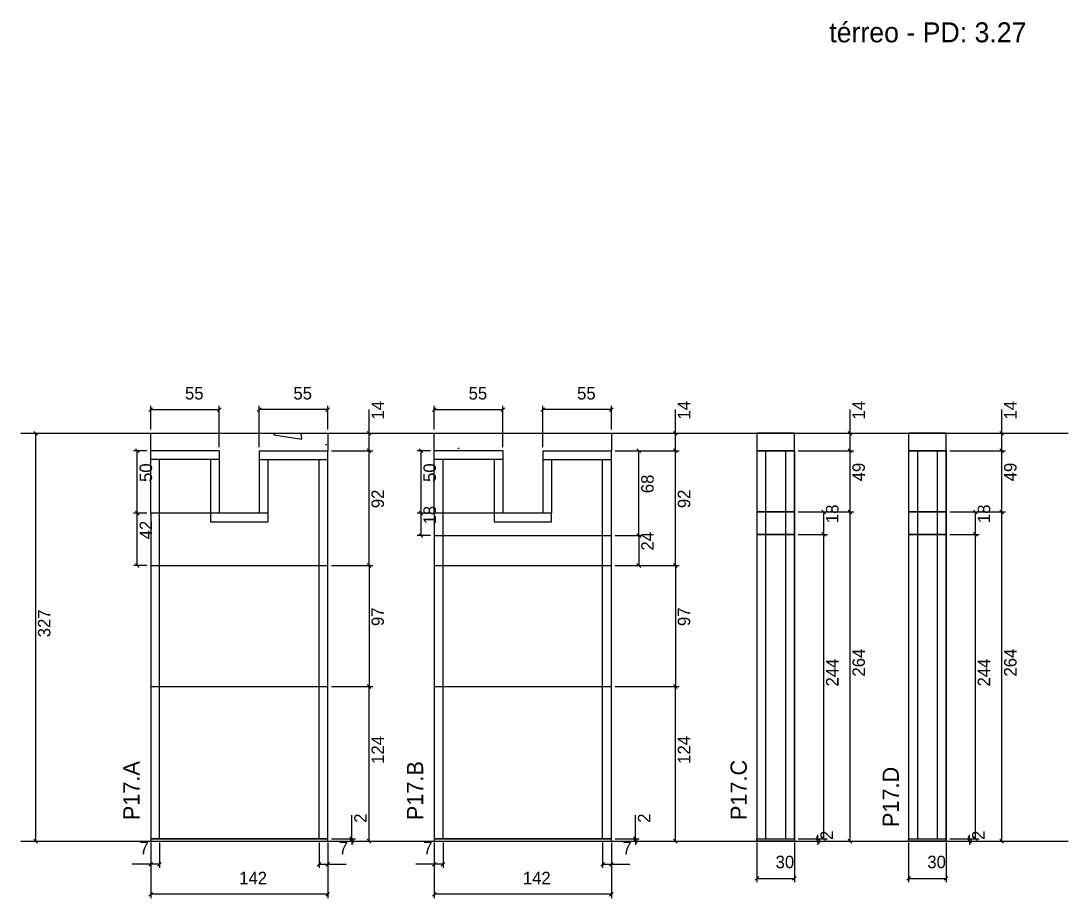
# Model space of a CAD drawing. Header units: metres. Extents: x 17708 to 19042, y 3931 to 4648.
# Drawn here: x 18202 to 19042, y 3931 to 4634 of the extents above; entities that cross this region are included whole.
import ezdxf

# ---------------------------------------------------------------- set-up
doc = ezdxf.new("R2010")
doc.units = ezdxf.units.M
for name, color, linetype in [('COTA', 7, 'Continuous'), ('NOMENCLATURA', 7, 'Continuous'), ('Nível', 7, 'Continuous'), ('Painéis', 7, 'Continuous'), ('SARR_2.2x7', 7, 'Continuous'), ('Texto Seção', 7, 'Continuous')]:
    doc.layers.add(name, color=color, linetype=linetype)

msp = doc.modelspace()

# ---------------------------------------------------------------- hatches: boundary and pattern name
at = {"layer": 'COTA'}
h = msp.add_hatch(dxfattribs=at)
h.set_pattern_fill('AR-CONC')
h.paths.add_polyline_path([(18306.19, 4289.86), (18361.19, 4289.86), (18361.19, 4239.86), (18393.19, 4239.86), (18393.19, 4289.86), (18448.19, 4289.86), (18448.19, 4303.86), (18306.19, 4303.86), (18306.19, 4289.86)])
h = msp.add_hatch(dxfattribs=at)
h.set_pattern_fill('AR-CONC')
h.paths.add_polyline_path([(18533.69, 4289.86), (18588.69, 4289.86), (18588.69, 4239.86), (18620.69, 4239.86), (18620.69, 4289.86), (18675.69, 4289.86), (18675.69, 4303.86), (18533.69, 4303.86), (18533.69, 4289.86)])
h = msp.add_hatch(dxfattribs=at)
h.set_pattern_fill('AR-CONC')
h.paths.add_polyline_path([(18792.43, 4289.86), (18822.43, 4289.86), (18822.43, 4303.86), (18792.43, 4303.86), (18792.43, 4289.86)])
h = msp.add_hatch(dxfattribs=at)
h.set_pattern_fill('AR-CONC')
h.paths.add_polyline_path([(18914.08, 4289.86), (18944.08, 4289.86), (18944.08, 4303.86), (18914.08, 4303.86), (18914.08, 4289.86)])

# ---------------------------------------------------------------- linework, layer by layer
at = {"layer": 'COTA', "color": 4, "lineweight": 25}
for p, q in [((18306.19, 4306.86), (18306.19, 4325.85)), ((18361.19, 4292.86), (18361.19, 4325.85)), ((18393.19, 4292.86), (18393.19, 4325.85)), ((18448.19, 4306.86), (18448.19, 4325.85)), ((18533.69, 4306.86), (18533.69, 4325.85)), ((18588.69, 4292.86), (18588.69, 4325.85)), ((18620.69, 4292.86), (18620.69, 4325.85)), ((18675.69, 4306.86), (18675.69, 4325.85)), ((18306.19, 4322.85), (18361.19, 4322.85)), ((18448.19, 4322.85), (18393.19, 4322.85)), ((18481.37, 4303.86), (18481.37, 4322.98)), ((18533.69, 4322.85), (18588.69, 4322.85)), ((18675.69, 4322.85), (18620.69, 4322.85)), ((18727.01, 4303.86), (18727.01, 4322.98)), ((18867.12, 4303.86), (18867.12, 4322.98)), ((18988.77, 4303.86), (18988.77, 4322.98)), ((18205.13, 4303.86), (18216.98, 4303.86)), ((18213.98, 3976.86), (18213.98, 4303.86)), ((18451.19, 4303.86), (18484.37, 4303.86)), ((18481.37, 4289.86), (18481.37, 4303.86)), ((18678.69, 4303.86), (18730.01, 4303.86)), ((18727.01, 4289.86), (18727.01, 4303.86)), ((18825.43, 4303.86), (18870.12, 4303.86)), ((18867.12, 4289.86), (18867.12, 4303.86)), ((18947.08, 4303.86), (18991.77, 4303.86)), ((18988.77, 4289.86), (18988.77, 4303.86)), ((18303.19, 4289.86), (18292.41, 4289.86)), ((18295.41, 4239.86), (18295.41, 4289.86)), ((18451.19, 4289.86), (18484.37, 4289.86)), ((18451.19, 4289.86), (18484.37, 4289.86)), ((18481.37, 4197.86), (18481.37, 4289.86)), ((18530.69, 4289.86), (18520.05, 4289.86)), ((18523.05, 4239.86), (18523.05, 4289.86)), ((18678.69, 4289.86), (18730.01, 4289.86)), ((18678.69, 4289.86), (18730.01, 4289.86)), ((18678.69, 4289.86), (18700.72, 4289.86)), ((18697.72, 4221.86), (18697.72, 4289.86)), ((18727.01, 4197.86), (18727.01, 4289.86)), ((18825.43, 4289.86), (18870.12, 4289.86)), ((18825.43, 4289.86), (18870.12, 4289.86)), ((18867.12, 4240.86), (18867.12, 4289.86)), ((18947.08, 4289.86), (18991.77, 4289.86)), ((18947.08, 4289.86), (18991.77, 4289.86)), ((18988.77, 4240.86), (18988.77, 4289.86)), ((18303.19, 4239.86), (18292.41, 4239.86)), ((18303.19, 4239.86), (18292.41, 4239.86)), ((18295.41, 4197.86), (18295.41, 4239.86)), ((18530.69, 4239.86), (18520.05, 4239.86)), ((18530.69, 4239.86), (18520.05, 4239.86)), ((18523.05, 4221.86), (18523.05, 4239.86)), ((18825.43, 4240.86), (18870.12, 4240.86)), ((18825.43, 4240.86), (18848.93, 4240.86)), ((18825.43, 4240.86), (18870.12, 4240.86)), ((18845.93, 4240.86), (18845.93, 4222.86)), ((18867.12, 3976.86), (18867.12, 4240.86)), ((18947.08, 4240.86), (18991.77, 4240.86)), ((18947.08, 4240.86), (18970.57, 4240.86)), ((18947.08, 4240.86), (18991.77, 4240.86)), ((18967.57, 4240.86), (18967.57, 4222.86)), ((18988.77, 3976.86), (18988.77, 4240.86)), ((18530.69, 4221.86), (18520.05, 4221.86)), ((18678.69, 4221.86), (18700.72, 4221.86)), ((18678.69, 4221.86), (18700.72, 4221.86)), ((18697.72, 4221.86), (18697.72, 4197.86)), ((18825.43, 4222.86), (18848.93, 4222.86)), ((18825.43, 4222.86), (18848.93, 4222.86)), ((18845.93, 4222.86), (18845.93, 3978.86)), ((18947.08, 4222.86), (18970.57, 4222.86)), ((18947.08, 4222.86), (18970.57, 4222.86)), ((18967.57, 4222.86), (18967.57, 3978.86)), ((18303.19, 4197.86), (18292.41, 4197.86)), ((18451.19, 4197.86), (18484.37, 4197.86)), ((18451.19, 4197.86), (18484.37, 4197.86)), ((18481.37, 4197.86), (18481.37, 4100.86)), ((18678.69, 4197.86), (18730.01, 4197.86)), ((18678.69, 4197.86), (18730.01, 4197.86)), ((18678.69, 4197.86), (18700.72, 4197.86)), ((18727.01, 4197.86), (18727.01, 4100.86)), ((18451.19, 4100.86), (18484.37, 4100.86)), ((18451.19, 4100.86), (18484.37, 4100.86)), ((18481.37, 3976.86), (18481.37, 4100.86)), ((18678.69, 4100.86), (18730.01, 4100.86)), ((18678.69, 4100.86), (18730.01, 4100.86)), ((18727.01, 3976.86), (18727.01, 4100.86)), ((18467.45, 3978.86), (18467.45, 3997.66)), ((18694.95, 3978.86), (18694.95, 3997.66)), ((18841.34, 3978.86), (18841.34, 3981.86)), ((18962.98, 3978.86), (18962.98, 3981.86)), ((18205.13, 3976.86), (18216.98, 3976.86)), ((18306.19, 3975.86), (18306.19, 3931.25)), ((18306.19, 3973.86), (18306.19, 3955.35)), ((18313.19, 3975.86), (18313.19, 3955.35)), ((18441.19, 3975.86), (18441.19, 3955.35)), ((18448.19, 3975.86), (18448.19, 3931.25)), ((18448.19, 3973.86), (18448.19, 3955.35)), ((18451.19, 3978.86), (18470.45, 3978.86)), ((18451.19, 3976.86), (18470.45, 3976.86)), ((18451.19, 3976.86), (18484.37, 3976.86)), ((18467.45, 3976.86), (18467.45, 3978.86)), ((18467.45, 3976.86), (18467.45, 3973.86)), ((18533.69, 3975.86), (18533.69, 3931.25)), ((18533.69, 3973.86), (18533.69, 3955.35)), ((18540.69, 3975.86), (18540.69, 3955.35)), ((18668.69, 3975.86), (18668.69, 3955.35)), ((18675.69, 3975.86), (18675.69, 3931.25)), ((18675.69, 3973.86), (18675.69, 3955.35)), ((18678.69, 3978.86), (18697.95, 3978.86)), ((18678.69, 3976.86), (18697.95, 3976.86)), ((18678.69, 3976.86), (18730.01, 3976.86)), ((18694.95, 3976.86), (18694.95, 3978.86)), ((18694.95, 3976.86), (18694.95, 3973.86)), ((18792.43, 3975.86), (18792.43, 3943.97)), ((18822.43, 3975.86), (18822.43, 3943.97)), ((18825.43, 3978.86), (18844.34, 3978.86)), ((18825.43, 3978.86), (18848.93, 3978.86)), ((18825.43, 3976.86), (18844.34, 3976.86)), ((18825.43, 3976.86), (18870.12, 3976.86)), ((18841.34, 3976.86), (18841.34, 3978.86)), ((18841.34, 3976.86), (18841.34, 3973.86)), ((18914.08, 3975.86), (18914.08, 3943.97)), ((18944.08, 3975.86), (18944.08, 3943.97)), ((18947.08, 3978.86), (18965.98, 3978.86)), ((18947.08, 3978.86), (18970.57, 3978.86)), ((18947.08, 3976.86), (18965.98, 3976.86)), ((18947.08, 3976.86), (18991.77, 3976.86)), ((18962.98, 3976.86), (18962.98, 3978.86)), ((18962.98, 3976.86), (18962.98, 3973.86)), ((18306.19, 3958.35), (18291.46, 3958.35)), ((18313.19, 3958.35), (18306.19, 3958.35)), ((18441.19, 3958.35), (18448.19, 3958.35)), ((18448.19, 3958.35), (18462.92, 3958.35)), ((18533.69, 3958.35), (18518.96, 3958.35)), ((18540.69, 3958.35), (18533.69, 3958.35)), ((18668.69, 3958.35), (18675.69, 3958.35)), ((18675.69, 3958.35), (18690.43, 3958.35)), ((18792.43, 3946.97), (18822.43, 3946.97)), ((18914.08, 3946.97), (18944.08, 3946.97)), ((18448.19, 3934.25), (18306.19, 3934.25)), ((18675.69, 3934.25), (18533.69, 3934.25))]:
    msp.add_line(p, q, dxfattribs=at)
at = {"layer": 'COTA', "color": 0, "lineweight": 25}
for p, q in [((18307.69, 4324.35), (18304.69, 4321.35)), ((18359.69, 4321.35), (18362.69, 4324.35)), ((18394.69, 4324.35), (18391.69, 4321.35)), ((18446.69, 4321.35), (18449.69, 4324.35)), ((18535.19, 4324.35), (18532.19, 4321.35)), ((18587.19, 4321.35), (18590.19, 4324.35)), ((18622.19, 4324.35), (18619.19, 4321.35)), ((18674.19, 4321.35), (18677.19, 4324.35)), ((18215.48, 4302.36), (18212.48, 4305.36)), ((18482.87, 4302.36), (18479.87, 4305.36)), ((18728.51, 4302.36), (18725.51, 4305.36)), ((18868.62, 4302.36), (18865.62, 4305.36)), ((18990.27, 4302.36), (18987.27, 4305.36)), ((18296.91, 4288.36), (18293.91, 4291.36)), ((18482.87, 4288.36), (18479.87, 4291.36)), ((18479.87, 4291.36), (18482.87, 4288.36)), ((18524.55, 4288.36), (18521.55, 4291.36)), ((18699.22, 4288.36), (18696.22, 4291.36)), ((18728.51, 4288.36), (18725.51, 4291.36)), ((18725.51, 4291.36), (18728.51, 4288.36)), ((18865.62, 4291.36), (18868.62, 4288.36)), ((18868.62, 4288.36), (18865.62, 4291.36)), ((18987.27, 4291.36), (18990.27, 4288.36)), ((18990.27, 4288.36), (18987.27, 4291.36)), ((18296.91, 4238.36), (18293.91, 4241.36)), ((18293.91, 4241.36), (18296.91, 4238.36)), ((18524.55, 4238.36), (18521.55, 4241.36)), ((18521.55, 4241.36), (18524.55, 4238.36)), ((18847.43, 4239.36), (18844.43, 4242.36)), ((18868.62, 4239.36), (18865.62, 4242.36)), ((18865.62, 4242.36), (18868.62, 4239.36)), ((18969.07, 4239.36), (18966.07, 4242.36)), ((18990.27, 4239.36), (18987.27, 4242.36)), ((18987.27, 4242.36), (18990.27, 4239.36)), ((18521.55, 4223.36), (18524.55, 4220.36)), ((18696.22, 4223.36), (18699.22, 4220.36)), ((18699.22, 4220.36), (18696.22, 4223.36)), ((18844.43, 4224.36), (18847.43, 4221.36)), ((18847.43, 4221.36), (18844.43, 4224.36)), ((18966.07, 4224.36), (18969.07, 4221.36)), ((18969.07, 4221.36), (18966.07, 4224.36)), ((18293.91, 4199.36), (18296.91, 4196.36)), ((18479.87, 4199.36), (18482.87, 4196.36)), ((18482.87, 4196.36), (18479.87, 4199.36)), ((18696.22, 4199.36), (18699.22, 4196.36)), ((18725.51, 4199.36), (18728.51, 4196.36)), ((18728.51, 4196.36), (18725.51, 4199.36)), ((18482.87, 4099.36), (18479.87, 4102.36)), ((18479.87, 4102.36), (18482.87, 4099.36)), ((18728.51, 4099.36), (18725.51, 4102.36)), ((18725.51, 4102.36), (18728.51, 4099.36)), ((18212.48, 3978.36), (18215.48, 3975.36)), ((18465.95, 3980.36), (18468.95, 3977.36)), ((18468.95, 3975.36), (18465.95, 3978.36)), ((18479.87, 3978.36), (18482.87, 3975.36)), ((18693.45, 3980.36), (18696.45, 3977.36)), ((18696.45, 3975.36), (18693.45, 3978.36)), ((18725.51, 3978.36), (18728.51, 3975.36)), ((18839.84, 3980.36), (18842.84, 3977.36)), ((18842.84, 3975.36), (18839.84, 3978.36)), ((18844.43, 3980.36), (18847.43, 3977.36)), ((18865.62, 3978.36), (18868.62, 3975.36)), ((18961.48, 3980.36), (18964.48, 3977.36)), ((18964.48, 3975.36), (18961.48, 3978.36)), ((18966.07, 3980.36), (18969.07, 3977.36)), ((18987.27, 3978.36), (18990.27, 3975.36)), ((18307.69, 3959.85), (18304.69, 3956.85)), ((18311.69, 3956.85), (18314.69, 3959.85)), ((18442.69, 3959.85), (18439.69, 3956.85)), ((18446.69, 3956.85), (18449.69, 3959.85)), ((18535.19, 3959.85), (18532.19, 3956.85)), ((18539.19, 3956.85), (18542.19, 3959.85)), ((18670.19, 3959.85), (18667.19, 3956.85)), ((18674.19, 3956.85), (18677.19, 3959.85)), ((18793.93, 3948.47), (18790.93, 3945.47)), ((18820.93, 3945.47), (18823.93, 3948.47)), ((18915.58, 3948.47), (18912.58, 3945.47)), ((18942.58, 3945.47), (18945.58, 3948.47)), ((18307.69, 3935.75), (18304.69, 3932.75)), ((18446.69, 3932.75), (18449.69, 3935.75)), ((18535.19, 3935.75), (18532.19, 3932.75)), ((18674.19, 3932.75), (18677.19, 3935.75))]:
    msp.add_line(p, q, dxfattribs=at)
at = {"layer": 'COTA', "color": 241, "lineweight": 25}
for p, q in [((18306.19, 4289.86), (18306.19, 4303.86)), ((18306.19, 4303.86), (18448.19, 4303.86)), ((18448.19, 4303.86), (18448.19, 4289.86)), ((18533.69, 4289.86), (18533.69, 4303.86)), ((18533.69, 4303.86), (18675.69, 4303.86)), ((18675.69, 4303.86), (18675.69, 4289.86))]:
    msp.add_line(p, q, dxfattribs=at)
for points in [[(18822.43, 4289.86), (18822.43, 4303.86), (18792.43, 4303.86), (18792.43, 4289.86)], [(18944.08, 4289.86), (18944.08, 4303.86), (18914.08, 4303.86), (18914.08, 4289.86)]]:
    msp.add_lwpolyline(points, dxfattribs=at)
at = {"layer": 'Nível', "color": 4, "lineweight": 25}
for p, q in [((18202.13, 4303.86), (19041.97, 4303.86)), ((18202.13, 3976.86), (19041.97, 3976.86))]:
    msp.add_line(p, q, dxfattribs=at)
at = {"layer": 'Painéis', "color": 200, "lineweight": 25}
for p, q in [((18306.19, 4239.86), (18306.19, 4289.86)), ((18361.19, 4289.86), (18306.19, 4289.86)), ((18361.19, 4289.86), (18361.19, 4239.86)), ((18393.19, 4289.86), (18393.19, 4239.86)), ((18393.19, 4289.86), (18448.19, 4289.86)), ((18448.19, 3976.86), (18448.19, 4289.86)), ((18533.69, 4239.86), (18533.69, 4289.86)), ((18588.69, 4289.86), (18533.69, 4289.86)), ((18588.69, 4289.86), (18588.69, 4239.86)), ((18620.69, 4289.86), (18620.69, 4239.86)), ((18620.69, 4289.86), (18675.69, 4289.86)), ((18675.69, 3976.86), (18675.69, 4289.86)), ((18792.43, 4289.86), (18792.43, 3978.86)), ((18792.43, 4289.86), (18822.43, 4289.86)), ((18822.43, 4289.86), (18792.43, 4289.86)), ((18822.43, 4289.86), (18792.43, 4289.86)), ((18822.43, 4289.86), (18792.43, 4289.86)), ((18822.43, 3978.86), (18822.43, 4289.86)), ((18822.43, 4289.86), (18822.43, 3978.86)), ((18914.08, 4289.86), (18914.08, 3978.86)), ((18914.08, 4289.86), (18944.08, 4289.86)), ((18944.08, 4289.86), (18914.08, 4289.86)), ((18944.08, 4289.86), (18914.08, 4289.86)), ((18944.08, 4289.86), (18914.08, 4289.86)), ((18944.08, 3978.86), (18944.08, 4289.86)), ((18944.08, 4289.86), (18944.08, 3978.86)), ((18306.19, 4239.86), (18306.19, 3976.86)), ((18393.19, 4239.86), (18306.19, 4239.86)), ((18533.69, 4239.86), (18533.69, 3976.86)), ((18620.69, 4239.86), (18533.69, 4239.86)), ((18792.43, 4240.86), (18822.43, 4240.86)), ((18822.43, 4240.86), (18792.43, 4240.86)), ((18822.43, 4240.86), (18792.43, 4240.86)), ((18822.43, 4240.86), (18792.43, 4240.86)), ((18914.08, 4240.86), (18944.08, 4240.86)), ((18944.08, 4240.86), (18914.08, 4240.86)), ((18944.08, 4240.86), (18914.08, 4240.86)), ((18944.08, 4240.86), (18914.08, 4240.86)), ((18533.69, 4221.86), (18675.69, 4221.86)), ((18792.43, 4222.86), (18822.43, 4222.86)), ((18822.43, 4222.86), (18792.43, 4222.86)), ((18822.43, 4222.86), (18792.43, 4222.86)), ((18822.43, 4222.86), (18792.43, 4222.86)), ((18914.08, 4222.86), (18944.08, 4222.86)), ((18944.08, 4222.86), (18914.08, 4222.86)), ((18944.08, 4222.86), (18914.08, 4222.86)), ((18944.08, 4222.86), (18914.08, 4222.86)), ((18306.19, 4197.86), (18448.19, 4197.86)), ((18533.69, 4197.86), (18675.69, 4197.86)), ((18306.19, 4100.86), (18448.19, 4100.86)), ((18533.69, 4100.86), (18675.69, 4100.86)), ((18306.19, 3978.86), (18448.19, 3978.86)), ((18533.69, 3978.86), (18675.69, 3978.86)), ((18792.43, 3978.86), (18822.43, 3978.86)), ((18914.08, 3978.86), (18944.08, 3978.86))]:
    msp.add_line(p, q, dxfattribs=at)
for points in [[(18448.19, 3978.86), (18306.19, 3978.86), (18306.19, 3976.86), (18448.19, 3976.86)], [(18675.69, 3978.86), (18533.69, 3978.86), (18533.69, 3976.86), (18675.69, 3976.86)], [(18792.43, 3978.86), (18822.43, 3978.86), (18822.43, 3976.86), (18792.43, 3976.86)], [(18914.08, 3978.86), (18944.08, 3978.86), (18944.08, 3976.86), (18914.08, 3976.86)]]:
    msp.add_lwpolyline(points, close=True, dxfattribs=at)
at = {"layer": 'SARR_2.2x7', "color": 40, "lineweight": 25}
for p, q in [((18441.19, 4289.86), (18448.19, 4289.86)), ((18668.69, 4289.86), (18675.69, 4289.86)), ((18799.43, 4289.86), (18799.43, 4240.86)), ((18815.43, 4289.86), (18815.43, 4240.86)), ((18921.08, 4289.86), (18921.08, 4240.86)), ((18937.08, 4289.86), (18937.08, 4240.86)), ((18361.19, 4282.86), (18306.19, 4282.86)), ((18313.19, 4239.86), (18313.19, 4282.86)), ((18354.19, 4282.86), (18354.19, 4239.86)), ((18393.19, 4282.86), (18448.19, 4282.86)), ((18400.19, 4282.86), (18400.19, 4239.86)), ((18441.19, 4197.86), (18441.19, 4282.86)), ((18588.69, 4282.86), (18533.69, 4282.86)), ((18540.69, 4239.86), (18540.69, 4282.86)), ((18581.69, 4282.86), (18581.69, 4239.86)), ((18620.69, 4282.86), (18675.69, 4282.86)), ((18627.69, 4282.86), (18627.69, 4239.86)), ((18668.69, 4197.86), (18668.69, 4282.86)), ((18313.19, 4239.86), (18306.19, 4239.86)), ((18313.19, 4197.86), (18313.19, 4239.86)), ((18354.19, 4239.86), (18354.19, 4232.86)), ((18354.19, 4232.86), (18400.19, 4232.86)), ((18400.19, 4239.86), (18393.19, 4239.86)), ((18400.19, 4239.86), (18400.19, 4232.86)), ((18540.69, 4239.86), (18533.69, 4239.86)), ((18540.69, 4197.86), (18540.69, 4239.86)), ((18581.69, 4239.86), (18581.69, 4232.86)), ((18627.69, 4239.86), (18581.69, 4239.86)), ((18581.69, 4232.86), (18627.69, 4232.86)), ((18627.69, 4232.86), (18627.69, 4239.86)), ((18799.43, 4240.86), (18799.43, 3978.86)), ((18815.43, 4240.86), (18815.43, 3978.86)), ((18921.08, 4240.86), (18921.08, 3978.86)), ((18937.08, 4240.86), (18937.08, 3978.86)), ((18313.19, 4100.86), (18313.19, 4197.86)), ((18441.19, 4100.86), (18441.19, 4197.86)), ((18540.69, 4100.86), (18540.69, 4197.86)), ((18668.69, 4100.86), (18668.69, 4197.86)), ((18313.19, 3978.86), (18313.19, 4100.86)), ((18441.19, 3978.86), (18441.19, 4100.86)), ((18540.69, 3978.86), (18540.69, 4100.86)), ((18668.69, 3978.86), (18668.69, 4100.86))]:
    msp.add_line(p, q, dxfattribs=at)

# ---------------------------------------------------------------- texts
at = {"layer": 'COTA', "color": 240, "lineweight": 25}
for s, p in [('55', (18333.69, 4330.96)), ('55', (18420.69, 4330.96)), ('55', (18561.19, 4330.96)), ('55', (18648.19, 4330.96)), ('7', (18297.33, 3966.42)), ('7', (18457.06, 3966.42)), ('7', (18524.83, 3966.42)), ('7', (18684.56, 3966.42)), ('30', (18807.43, 3955.19)), ('30', (18929.08, 3955.19)), ('142', (18377.19, 3942.32)), ('142', (18604.69, 3942.32))]:
    msp.add_text(s, height=10, dxfattribs=at).set_placement(p)
for s, p in [('14', (18493.3, 4314.92)), ('14', (18738.94, 4314.92)), ('14', (18879.05, 4314.92)), ('14', (19000.69, 4314.92)), ('50', (18307.3, 4264.86)), ('50', (18534.94, 4264.86)), ('49', (18879.02, 4265.36)), ('49', (19000.66, 4265.36)), ('68', (18709.6, 4255.86)), ('92', (18493.28, 4243.86)), ('92', (18738.92, 4243.86)), ('18', (18534.95, 4230.86)), ('18', (18857.83, 4231.86)), ('18', (18979.48, 4231.86)), ('42', (18307.34, 4218.86)), ('24', (18709.65, 4209.86)), ('327', (18225.76, 4140.36)), ('97', (18493.27, 4149.36)), ('97', (18738.91, 4149.36)), ('264', (18879.02, 4108.86)), ('264', (19000.66, 4108.86)), ('244', (18857.86, 4100.86)), ('244', (18979.5, 4100.86)), ('124', (18493.3, 4038.86)), ('124', (18738.94, 4038.86)), ('2', (18479.45, 3991.61)), ('2', (18706.95, 3991.61)), ('2', (18853.34, 3977.86)), ('2', (18974.98, 3977.86))]:
    msp.add_text(s, height=10, rotation=90, dxfattribs=at).set_placement(p)
at = {"layer": 'NOMENCLATURA', "color": 2, "lineweight": 25}
msp.add_text('térreo - PD: 3.27', height=16, dxfattribs=at).set_placement((18850.46, 4617.37))
at = {"layer": 'Texto Seção', "color": 7, "lineweight": 15}
for s, p in [('P17.A', (18297.25, 3993.69)), ('P17.B', (18524.75, 3993.69)), ('P17.C', (18784.28, 3993.76)), ('P17.D', (18906.27, 3988.15))]:
    msp.add_text(s, height=13, rotation=90, dxfattribs=at).set_placement(p)

doc.saveas('drawing.dxf')
